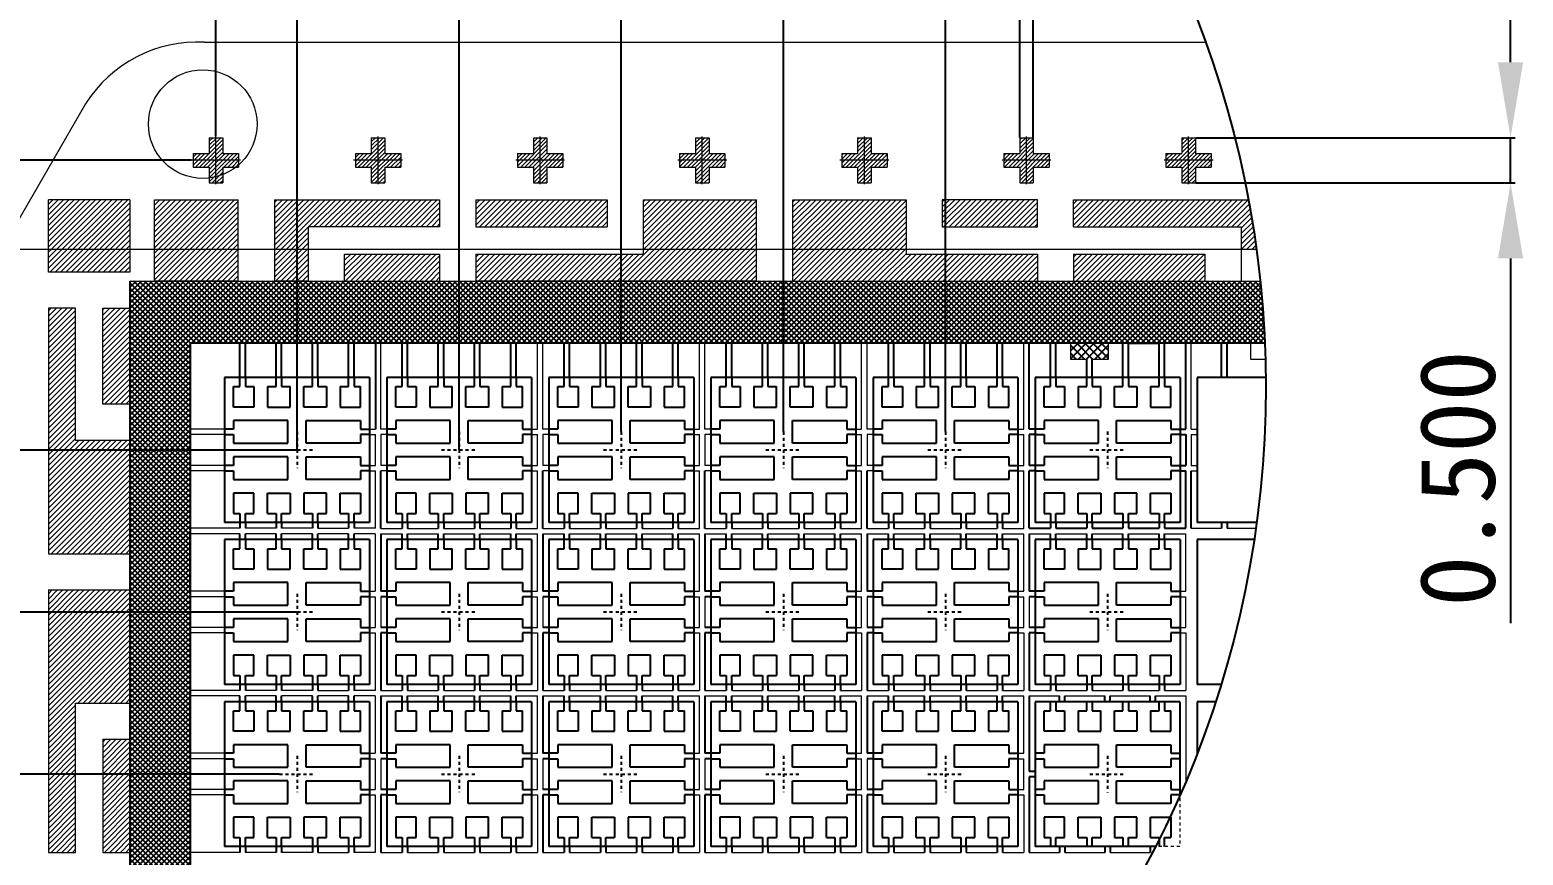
# Model space of a CAD drawing. Extents: x -120 to 253, y -170 to 71.
# Drawn here: x 203.62 to 253.08, y 8.86 to 36.21 of the extents above; entities that cross this region are included whole.
import ezdxf

# ---------------------------------------------------------------- set-up
doc = ezdxf.new("R2010")
doc.units = 0
doc.header["$LTSCALE"] = 0.01
doc.header["$MEASUREMENT"] = 0
doc.linetypes.add('CENTER2', pattern=[1.125, 0.75, -0.125, 0.125, -0.125])
doc.linetypes.add('PHANTOM', pattern=[2.5, 1.25, -0.25, 0.25, -0.25, 0.25, -0.25])
doc.layers.get('0').update_dxf_attribs({"linetype": 'CONTINUOUS', "lineweight": 0})
doc.layers.get('DEFPOINTS').update_dxf_attribs({"linetype": 'CONTINUOUS'})
for name, color, linetype in [('0D', 2, 'CONTINUOUS'), ('DIM', 7, 'CONTINUOUS'), ('PACKAGE', 6, 'CONTINUOUS'), ('PATTERNING', 7, 'CONTINUOUS'), ('plating', 1, 'CONTINUOUS'), ('正面', 30, 'CONTINUOUS')]:
    doc.layers.add(name, color=color, linetype=linetype)
doc.layers.add('AM_4', color=3, linetype='CONTINUOUS', lineweight=25)
doc.layers.add('Pkg', color=6, linetype='PHANTOM', lineweight=9)
doc.styles.get("Standard").update_dxf_attribs({"font": ''})
doc.styles.get('STANDARD').set_extended_font_data('SimSun')
doc.dimstyles.new('LF2_A3_3X', dxfattribs={"dimtxt": 2.5, "dimasz": 2.5, "dimexe": 0.15, "dimexo": 0.01, "dimgap": 0.5, "dimtad": 1, "dimdec": 4, "dimlfac": 0.333333, "dimzin": 1, "dimdsep": 46, "dimlunit": 6, "dimtxsty": 'STANDARD', "dimcen": 2.5, "dimclrd": 1, "dimclre": 1, "dimclrt": 7, "dimadec": 0, "dimazin": 0, "dimtfac": 1, "dimtdec": 4, "dimtmove": 0, "dimatfit": 3, "dimfxl": 1, "dimtfillclr": 256, "dimtolj": 1, "dimtzin": 0, "dimarcsym": 1})

# ---------------------------------------------------------------- blocks, each defined once
blk = doc.blocks.new('SQURE')
h = blk.add_hatch()
h.set_pattern_fill('ANSI31', color=3, scale=0.01, style=0)
h.set_pattern_definition([(45, (-1249.376477, 404.86497), (-0.0224506403, 0.0224506403), [])])
h.paths.add_polyline_path([(0.25, 0.075), (0.075, 0.075), (0.075, 0.25), (0, 0.25), (0, 0), (0.25, 0)])
h.paths.add_polyline_path([(0.25, 0), (0, 0), (0, -0.039, 0.039956), (0.075, -0.098), (0.075, -0.075), (0.25, -0.075)])
h.paths.add_polyline_path([(0, -0.039), (0, -0.25), (0.075, -0.25), (0.075, -0.098, -0.039956)])
h.paths.add_polyline_path([(0, -0.039, -0.02262), (-0.038, 0), (-0.25, 0), (-0.25, -0.075), (-0.075, -0.075), (-0.075, -0.25), (0, -0.25)])
h.paths.add_polyline_path([(-0.095, 0.075), (-0.25, 0.075), (-0.25, 0), (-0.038, 0, -0.039348)])
h.paths.add_polyline_path([(0, 0.25), (-0.075, 0.25), (-0.075, 0.075), (-0.095, 0.075, 0.039348), (-0.038, 0), (0, 0)])
h.paths.add_polyline_path([(0, 0), (-0.038, 0, 0.02262), (0, -0.039)])
at = {"color": 2, "linetype": 'ByBlock', "lineweight": 0}
for p, q in [((-0.075, 0.25), (-0.075, 0.075)), ((-0.075, 0.25), (0.075, 0.25)), ((0.075, 0.25), (0.075, 0.075)), ((-0.25, 0.075), (-0.075, 0.075)), ((-0.25, 0.075), (-0.25, -0.075)), ((0.075, 0.075), (0.25, 0.075)), ((-0.25, -0.075), (-0.075, -0.075)), ((-0.075, -0.075), (-0.075, -0.25)), ((0.075, -0.075), (0.25, -0.075)), ((0.075, -0.075), (0.075, -0.25))]:
    blk.add_line(p, q, dxfattribs=at)
at = {"color": 2}
for p, q in [((0.25, 0.075), (0.25, -0.075)), ((-0.075, -0.25), (0.075, -0.25))]:
    blk.add_line(p, q, dxfattribs=at)
at = {"layer": '0D', "color": 3, "linetype": 'ByBlock', "lineweight": 0}
for p, q in [((0, -0.264), (0, 0.264)), ((0.27, 0), (-0.27, 0))]:
    blk.add_line(p, q, dxfattribs=at)
blk = doc.blocks.new('*D23')
at = {"color": 1, "lineweight": -2, "transparency": 16777216}
for p, q in [((-550.503, -1206.294), (-550.503, -1201.433)), ((-550.053, -1206.294), (-550.053, -1201.433)), ((-553.003, -1201.583), (-555.503, -1201.583)), ((-550.503, -1201.583), (-550.053, -1201.583)), ((-547.553, -1201.583), (-535.464, -1201.583))]:
    blk.add_line(p, q, dxfattribs=at)
at = {"color": 1, "transparency": 16777216}
for points in [[(-553.003, -1201.999), (-553.003, -1201.166), (-550.503, -1201.583)], [(-547.553, -1201.166), (-547.553, -1201.999), (-550.053, -1201.583)]]:
    blk.add_solid(points, dxfattribs=at)
at = {"layer": 'DEFPOINTS', "color": 0, "transparency": 16777216}
for p in [(-550.053, -1201.583), (-550.503, -1206.304), (-550.053, -1206.304)]:
    blk.add_point(p, dxfattribs=at)
at = {"color": 7, "transparency": 16777216, "insert": (-540.258, -1199.833), "char_height": 2.5, "attachment_point": 5}
blk.add_mtext('\\A1;0.150', dxfattribs=at)
blk = doc.blocks.new('*D24')
at = {"color": 1, "lineweight": -2, "transparency": 16777216}
for p, q in [((-534.243, -1203.804), (-534.243, -1201.304)), ((-544.673, -1206.304), (-534.093, -1206.304)), ((-534.243, -1207.804), (-534.243, -1206.304)), ((-544.673, -1207.804), (-534.093, -1207.804)), ((-534.243, -1210.304), (-534.243, -1222.393))]:
    blk.add_line(p, q, dxfattribs=at)
at = {"color": 1, "transparency": 16777216}
for points in [[(-534.659, -1203.804), (-533.826, -1203.804), (-534.243, -1206.304)], [(-533.826, -1210.304), (-534.659, -1210.304), (-534.243, -1207.804)]]:
    blk.add_solid(points, dxfattribs=at)
at = {"layer": 'DEFPOINTS', "color": 0, "transparency": 16777216}
for p in [(-544.683, -1206.304), (-534.243, -1206.304), (-544.683, -1207.804)]:
    blk.add_point(p, dxfattribs=at)
at = {"color": 7, "transparency": 16777216, "insert": (-535.993, -1217.599), "char_height": 2.5, "attachment_point": 5, "rotation": 90}
blk.add_mtext('\\A1;0.500', dxfattribs=at)
blk = doc.blocks.new('*D25')
at = {"color": 1, "lineweight": -2, "transparency": 16777216}
blk.add_line((-574.453, -1216.654), (-626.058, -1216.654), dxfattribs=at)
at = {"layer": 'DEFPOINTS', "color": 0, "transparency": 16777216}
for p in [(-615.181, -1216.654), (-574.443, -1216.654), (-574.443, -1216.654)]:
    blk.add_point(p, dxfattribs=at)
at = {"color": 7, "transparency": 16777216, "insert": (-620.869, -1214.904), "char_height": 2.5, "attachment_point": 5}
blk.add_mtext('\\A1;0.0000', dxfattribs=at)
blk = doc.blocks.new('*D26')
at = {"color": 1, "lineweight": -2, "transparency": 16777216}
blk.add_line((-574.453, -1222.024), (-625.954, -1222.024), dxfattribs=at)
at = {"layer": 'DEFPOINTS', "color": 0, "transparency": 16777216}
for p in [(-574.443, -1216.654), (-615.314, -1222.024), (-574.443, -1222.024)]:
    blk.add_point(p, dxfattribs=at)
at = {"color": 7, "transparency": 16777216, "insert": (-620.884, -1220.274), "char_height": 2.5, "attachment_point": 5}
blk.add_mtext('\\A1;1.7900', dxfattribs=at)
blk = doc.blocks.new('*D27')
at = {"color": 1, "lineweight": -2, "transparency": 16777216}
blk.add_line((-574.443, -1216.644), (-574.443, -1171.445), dxfattribs=at)
at = {"layer": 'DEFPOINTS', "color": 0, "transparency": 16777216}
for p in [(-574.443, -1182.322), (-574.443, -1216.654), (-574.443, -1216.654)]:
    blk.add_point(p, dxfattribs=at)
at = {"color": 7, "transparency": 16777216, "insert": (-576.193, -1176.633), "char_height": 2.5, "attachment_point": 5, "rotation": 90}
blk.add_mtext('\\A1;0.0000', dxfattribs=at)
blk = doc.blocks.new('*D28')
at = {"color": 1, "lineweight": -2, "transparency": 16777216}
blk.add_line((-569.073, -1216.644), (-569.073, -1171.266), dxfattribs=at)
at = {"layer": 'DEFPOINTS', "color": 0, "transparency": 16777216}
for p in [(-569.073, -1181.905), (-574.443, -1216.654), (-569.073, -1216.654)]:
    blk.add_point(p, dxfattribs=at)
at = {"color": 7, "transparency": 16777216, "insert": (-570.823, -1176.336), "char_height": 2.5, "attachment_point": 5, "rotation": 90}
blk.add_mtext('\\A1;1.7900', dxfattribs=at)
blk = doc.blocks.new('*D29')
at = {"layer": 'DEFPOINTS', "color": 0, "transparency": 16777216}
for p in [(-578.536, -1182.528), (-577.128, -1206.262), (-574.443, -1216.654)]:
    blk.add_point(p, dxfattribs=at)
at = {"layer": 'DIM', "color": 1, "lineweight": -2, "transparency": 16777216}
for p, q in [((-578.536, -1187.528), (-578.536, -1171.651)), ((-577.128, -1192.528), (-578.536, -1187.528)), ((-577.128, -1206.252), (-577.128, -1192.528))]:
    blk.add_line(p, q, dxfattribs=at)
at = {"layer": 'DIM', "color": 7, "transparency": 16777216, "insert": (-580.286, -1176.84), "char_height": 2.5, "attachment_point": 5, "rotation": 90}
blk.add_mtext('\\A1;0.8950', dxfattribs=at)
blk = doc.blocks.new('*D30')
at = {"layer": 'DEFPOINTS', "color": 0, "transparency": 16777216}
for p in [(-584.478, -1182.496), (-584.478, -1213.177), (-574.443, -1216.654)]:
    blk.add_point(p, dxfattribs=at)
at = {"layer": 'DIM', "color": 1, "lineweight": -2, "transparency": 16777216}
blk.add_line((-584.478, -1213.167), (-584.478, -1171.661), dxfattribs=at)
at = {"layer": 'DIM', "color": 7, "transparency": 16777216, "insert": (-586.228, -1176.828), "char_height": 2.5, "attachment_point": 5, "rotation": 90}
blk.add_mtext('\\A1;3.3450', dxfattribs=at)
blk = doc.blocks.new('*D31')
at = {"layer": 'DEFPOINTS', "color": 0, "transparency": 16777216}
for p in [(-615.272, -1212.628), (-585.289, -1213.969), (-574.443, -1216.654)]:
    blk.add_point(p, dxfattribs=at)
at = {"layer": 'DIM', "color": 1, "lineweight": -2, "transparency": 16777216}
for p, q in [((-610.272, -1212.628), (-626.149, -1212.628)), ((-605.272, -1213.969), (-610.272, -1212.628)), ((-585.299, -1213.969), (-605.272, -1213.969))]:
    blk.add_line(p, q, dxfattribs=at)
at = {"layer": 'DIM', "color": 7, "transparency": 16777216, "insert": (-620.961, -1210.878), "char_height": 2.5, "attachment_point": 5}
blk.add_mtext('\\A1;0.8950', dxfattribs=at)
blk = doc.blocks.new('*D32')
at = {"layer": 'DEFPOINTS', "color": 0, "transparency": 16777216}
for p in [(-615.259, -1207.054), (-577.939, -1207.054), (-574.443, -1216.654)]:
    blk.add_point(p, dxfattribs=at)
at = {"layer": 'DIM', "color": 1, "lineweight": -2, "transparency": 16777216}
blk.add_line((-577.949, -1207.054), (-626.094, -1207.054), dxfattribs=at)
at = {"layer": 'DIM', "color": 7, "transparency": 16777216, "insert": (-620.927, -1205.304), "char_height": 2.5, "attachment_point": 5}
blk.add_mtext('\\A1;3.2000', dxfattribs=at)
blk = doc.blocks.new('ceter')
at = {"color": 1, "linetype": 'CENTER2', "ltscale": 0.05}
for p, q in [((133.948, 276.199), (133.948, 275.795)), ((133.948, 276.199), (133.948, 275.795)), ((133.948, 276.199), (133.948, 275.795)), ((133.948, 276.199), (133.948, 275.795)), ((133.753, 275.997), (134.143, 275.997)), ((133.753, 275.997), (134.143, 275.997)), ((133.753, 275.997), (134.143, 275.997)), ((133.753, 275.997), (134.143, 275.997))]:
    blk.add_line(p, q, dxfattribs=at)
blk = doc.blocks.new('11')
at = {"layer": 'PACKAGE', "color": 0}
for p, q in [((-549.124, -323.329), (-549.124, -324.929)), ((-547.524, -323.329), (-549.124, -323.329)), ((-547.524, -323.329), (-547.524, -324.929)), ((-547.524, -324.929), (-549.124, -324.929))]:
    blk.add_line(p, q, dxfattribs=at)
at = {"layer": 'plating'}
blk.add_blockref('ceter', (-682.272, -600.125), dxfattribs=at)
blk = doc.blocks.new('UNIT')
at = {"layer": 'Pkg'}
for p, q in [((-0.8, 0.8), (-0.8, -0.8)), ((0.8, 0.8), (-0.8, 0.8)), ((0.8, 0.8), (0.8, -0.8)), ((0.8, -0.8), (-0.8, -0.8))]:
    blk.add_line(p, q, dxfattribs=at)
at = {"layer": '正面', "color": 0}
for p, q in [((-0.7, 0.475), (-0.7, 0.7)), ((-0.63, 0.7), (-0.63, 0.8)), ((-0.57, 0.8), (-0.57, 0.7)), ((-0.475, 0.7), (-0.475, 0.475)), ((-0.325, 0.7), (-0.325, 0.475)), ((-0.23, 0.7), (-0.23, 0.8)), ((-0.17, 0.8), (-0.17, 0.7)), ((-0.075, 0.475), (-0.075, 0.7)), ((0.075, 0.475), (0.075, 0.7)), ((0.17, 0.7), (0.17, 0.8)), ((0.23, 0.8), (0.23, 0.7)), ((0.325, 0.7), (0.325, 0.475)), ((0.475, 0.7), (0.475, 0.475)), ((0.57, 0.7), (0.57, 0.8)), ((0.63, 0.8), (0.63, 0.7)), ((0.7, 0.475), (0.7, 0.7)), ((-0.475, 0.475), (-0.7, 0.475)), ((-0.325, 0.475), (-0.075, 0.475)), ((0.325, 0.475), (0.075, 0.475)), ((0.475, 0.475), (0.7, 0.475)), ((-0.7, 0.23), (-0.8, 0.23)), ((-0.8, 0.17), (-0.7, 0.17)), ((-0.1, 0.325), (-0.7, 0.325)), ((-0.1, 0.075), (-0.1, 0.325)), ((0.1, 0.075), (0.1, 0.325)), ((0.1, 0.325), (0.7, 0.325)), ((0.7, 0.23), (0.8, 0.23)), ((0.8, 0.17), (0.7, 0.17)), ((-0.7, 0.075), (-0.1, 0.075)), ((0.7, 0.075), (0.1, 0.075)), ((-0.1, -0.075), (-0.7, -0.075)), ((-0.1, -0.325), (-0.1, -0.075)), ((0.1, -0.325), (0.1, -0.075)), ((0.1, -0.075), (0.7, -0.075)), ((-0.7, -0.17), (-0.8, -0.17)), ((-0.8, -0.23), (-0.7, -0.23)), ((-0.7, -0.325), (-0.1, -0.325)), ((0.7, -0.325), (0.1, -0.325)), ((0.7, -0.17), (0.8, -0.17)), ((0.8, -0.23), (0.7, -0.23)), ((-0.475, -0.475), (-0.7, -0.475)), ((-0.7, -0.475), (-0.7, -0.7)), ((-0.475, -0.7), (-0.475, -0.475)), ((-0.325, -0.7), (-0.325, -0.475)), ((-0.325, -0.475), (-0.075, -0.475)), ((-0.075, -0.475), (-0.075, -0.7)), ((0.325, -0.475), (0.075, -0.475)), ((0.075, -0.475), (0.075, -0.7)), ((0.325, -0.7), (0.325, -0.475)), ((0.475, -0.7), (0.475, -0.475)), ((0.475, -0.475), (0.7, -0.475)), ((0.7, -0.475), (0.7, -0.7)), ((-0.63, -0.7), (-0.63, -0.8)), ((-0.57, -0.8), (-0.57, -0.7)), ((-0.23, -0.7), (-0.23, -0.8)), ((-0.17, -0.8), (-0.17, -0.7)), ((0.17, -0.7), (0.17, -0.8)), ((0.23, -0.8), (0.23, -0.7)), ((0.57, -0.7), (0.57, -0.8)), ((0.63, -0.8), (0.63, -0.7))]:
    blk.add_line(p, q, dxfattribs=at)
at = {"layer": '正面', "color": 0, "ltscale": 0.02}
for points in [[(-0.7, 0.7), (-0.63, 0.7)], [(-0.57, 0.7), (-0.475, 0.7)], [(-0.325, 0.7), (-0.23, 0.7)], [(-0.17, 0.7), (-0.075, 0.7)], [(0.075, 0.7), (0.17, 0.7)], [(0.23, 0.7), (0.325, 0.7)], [(0.475, 0.7), (0.57, 0.7)], [(0.63, 0.7), (0.7, 0.7)], [(-0.7, 0.325), (-0.7, 0.23)], [(-0.7, 0.17), (-0.7, 0.075)], [(0.7, 0.325), (0.7, 0.23)], [(0.7, 0.17), (0.7, 0.075)], [(-0.7, -0.075), (-0.7, -0.17)], [(0.7, -0.075), (0.7, -0.17)], [(-0.7, -0.23), (-0.7, -0.325)], [(0.7, -0.23), (0.7, -0.325)], [(-0.7, -0.7), (-0.63, -0.7)], [(-0.57, -0.7), (-0.475, -0.7)], [(-0.325, -0.7), (-0.23, -0.7)], [(-0.17, -0.7), (-0.075, -0.7)], [(0.075, -0.7), (0.17, -0.7)], [(0.23, -0.7), (0.325, -0.7)], [(0.475, -0.7), (0.57, -0.7)], [(0.63, -0.7), (0.7, -0.7)]]:
    blk.add_lwpolyline(points, dxfattribs=at)
blk = doc.blocks.new('tie bar-1')
for p, q in [((-1.77, 1.77), (-1.77, 0.345)), ((-0.945, 1.77), (-1.77, 1.77)), ((-0.345, 1.77), (-0.855, 1.77)), ((0.255, 1.77), (-0.255, 1.77)), ((1.2975, 1.77), (0.945, 1.77)), ((-1.2, 0.345), (-1.77, 0.345)), ((-1.2, 0.255), (-1.77, 0.255)), ((-1.2, -0.255), (-1.77, -0.255)), ((-1.77, -0.345), (-1.77, -1.2975)), ((-1.2, -0.345), (-1.77, -0.345)), ((-0.945, -1.2975), (-1.77, -1.2975)), ((-0.345, -1.2975), (-0.855, -1.2975)), ((0.255, -1.2975), (-0.255, -1.2975)), ((1.2975, -1.2975), (0.945, -1.2975))]:
    blk.add_line(p, q)
at = {"color": 0}
for p, q in [((0.345, 1.77), (0.855, 1.77)), ((-1.77, 0.255), (-1.77, -0.255)), ((1.2, 0.345), (1.2975, 0.345)), ((1.2, 0.255), (1.2975, 0.255)), ((1.2975, -0.255), (1.2975, 0.255)), ((1.2, -0.255), (1.2975, -0.255)), ((1.2, -0.345), (1.2975, -0.345)), ((1.2975, -1.2975), (1.2975, -0.345)), ((0.345, -1.2975), (0.855, -1.2975))]:
    blk.add_line(p, q, dxfattribs=at)
at = {"layer": 'PATTERNING'}
for p, q in [((-0.945, 1.2), (-0.945, 1.77)), ((-0.855, 1.2), (-0.855, 1.77)), ((-0.345, 1.2), (-0.345, 1.77)), ((-0.255, 1.2), (-0.255, 1.77)), ((0.255, 1.2), (0.255, 1.77)), ((0.345, 1.2), (0.345, 1.77)), ((0.855, 1.2), (0.855, 1.77)), ((0.945, 1.2), (0.945, 1.77)), ((1.2975, 1.77), (1.2975, 0.345)), ((-0.945, -1.2), (-0.945, -1.2975)), ((-0.855, -1.2), (-0.855, -1.2975)), ((-0.345, -1.2), (-0.345, -1.2975)), ((-0.255, -1.2), (-0.255, -1.2975)), ((0.255, -1.2), (0.255, -1.2975)), ((0.345, -1.2), (0.345, -1.2975)), ((0.855, -1.2), (0.855, -1.2975)), ((0.945, -1.2), (0.945, -1.2975))]:
    blk.add_line(p, q, dxfattribs=at)
blk = doc.blocks.new('tie bar-3')
for p, q in [((-0.945, 1.297), (-1.77, 1.297)), ((-0.345, 1.297), (-0.855, 1.297)), ((0.255, 1.297), (-0.255, 1.297)), ((1.297, 1.297), (0.945, 1.297)), ((-1.2, 0.345), (-1.77, 0.345)), ((-1.2, 0.255), (-1.77, 0.255)), ((-1.2, -0.255), (-1.77, -0.255)), ((-1.2, -0.345), (-1.77, -0.345)), ((1.297, -0.345), (1.297, -1.298)), ((-0.945, -1.298), (-1.77, -1.298)), ((-0.345, -1.298), (-0.855, -1.298)), ((0.255, -1.298), (-0.255, -1.298)), ((1.297, -1.298), (0.945, -1.298))]:
    blk.add_line(p, q)
at = {"color": 0}
for p, q in [((0.855, 1.297), (0.345, 1.297)), ((1.297, 1.297), (1.297, 0.345)), ((-1.77, 0.255), (-1.77, -0.255)), ((1.2, 0.345), (1.297, 0.345)), ((1.2, 0.255), (1.297, 0.255)), ((1.297, 0.255), (1.297, -0.255)), ((1.2, -0.255), (1.297, -0.255)), ((1.2, -0.345), (1.297, -0.345)), ((0.345, -1.298), (0.855, -1.298))]:
    blk.add_line(p, q, dxfattribs=at)
at = {"layer": 'PATTERNING'}
for p, q in [((-1.77, 0.345), (-1.77, 1.297)), ((-0.945, 1.2), (-0.945, 1.297)), ((-0.855, 1.2), (-0.855, 1.297)), ((-0.345, 1.2), (-0.345, 1.297)), ((-0.255, 1.2), (-0.255, 1.297)), ((0.255, 1.2), (0.255, 1.297)), ((0.345, 1.2), (0.345, 1.297)), ((0.855, 1.2), (0.855, 1.297)), ((0.945, 1.2), (0.945, 1.297)), ((-1.77, -0.345), (-1.77, -1.298)), ((-0.945, -1.2), (-0.945, -1.298)), ((-0.855, -1.2), (-0.855, -1.298)), ((-0.345, -1.2), (-0.345, -1.298)), ((-0.255, -1.2), (-0.255, -1.298)), ((0.255, -1.2), (0.255, -1.298)), ((0.345, -1.2), (0.345, -1.298)), ((0.855, -1.2), (0.855, -1.298)), ((0.945, -1.2), (0.945, -1.298))]:
    blk.add_line(p, q, dxfattribs=at)
blk = doc.blocks.new('tie bar-2')
for p, q in [((-0.945, 1.77), (-1.298, 1.77)), ((-1.298, 0.345), (-1.298, 1.77)), ((-0.345, 1.77), (-0.855, 1.77)), ((0.255, 1.77), (-0.255, 1.77)), ((1.297, 1.77), (0.945, 1.77)), ((-1.2, 0.345), (-1.298, 0.345)), ((-1.2, 0.255), (-1.298, 0.255)), ((-1.2, -0.255), (-1.298, -0.255)), ((-1.2, -0.345), (-1.298, -0.345)), ((1.297, -1.298), (1.297, -0.345)), ((-1.298, -1.298), (-0.945, -1.298)), ((-0.855, -1.298), (-0.345, -1.298)), ((-0.255, -1.298), (0.255, -1.298)), ((0.945, -1.298), (1.297, -1.298))]:
    blk.add_line(p, q)
at = {"color": 0}
for p, q in [((0.345, 1.77), (0.855, 1.77)), ((1.297, 0.345), (1.297, 1.77)), ((-1.298, 0.255), (-1.298, -0.255)), ((1.2, 0.345), (1.297, 0.345)), ((1.2, 0.255), (1.297, 0.255)), ((1.297, -0.255), (1.297, 0.255)), ((1.2, -0.255), (1.297, -0.255)), ((1.2, -0.345), (1.297, -0.345)), ((0.345, -1.298), (0.855, -1.298))]:
    blk.add_line(p, q, dxfattribs=at)
at = {"layer": 'PATTERNING'}
for p, q in [((-0.945, 1.2), (-0.945, 1.77)), ((-0.855, 1.2), (-0.855, 1.77)), ((-0.345, 1.2), (-0.345, 1.77)), ((-0.255, 1.2), (-0.255, 1.77)), ((0.255, 1.2), (0.255, 1.77)), ((0.345, 1.2), (0.345, 1.77)), ((0.855, 1.2), (0.855, 1.77)), ((0.945, 1.2), (0.945, 1.77)), ((-1.298, -1.298), (-1.298, -0.345)), ((-0.945, -1.2), (-0.945, -1.298)), ((-0.855, -1.2), (-0.855, -1.298)), ((-0.345, -1.2), (-0.345, -1.298)), ((-0.255, -1.2), (-0.255, -1.298)), ((0.255, -1.2), (0.255, -1.298)), ((0.345, -1.2), (0.345, -1.298)), ((0.855, -1.2), (0.855, -1.298)), ((0.945, -1.2), (0.945, -1.298))]:
    blk.add_line(p, q, dxfattribs=at)
blk = doc.blocks.new('tie bar-4')
for p, q in [((-1.298, 1.297), (-0.945, 1.297)), ((-0.855, 1.297), (-0.345, 1.297)), ((0.345, 1.297), (0.855, 1.297)), ((0.945, 1.297), (1.297, 1.297)), ((1.297, -0.345), (1.297, -1.298)), ((-1.298, -1.298), (-0.945, -1.298)), ((-0.855, -1.298), (-0.345, -1.298)), ((-0.255, -1.298), (0.255, -1.298)), ((0.945, -1.298), (1.297, -1.298))]:
    blk.add_line(p, q)
at = {"color": 0}
for p, q in [((-0.255, 1.297), (0.255, 1.297)), ((1.297, 0.345), (1.297, 1.297)), ((-1.298, 0.255), (-1.298, -0.255)), ((1.2, 0.345), (1.297, 0.345)), ((1.2, 0.255), (1.297, 0.255)), ((1.297, -0.255), (1.297, 0.255)), ((1.2, -0.255), (1.297, -0.255)), ((1.2, -0.345), (1.297, -0.345)), ((0.345, -1.298), (0.855, -1.298))]:
    blk.add_line(p, q, dxfattribs=at)
at = {"layer": 'PATTERNING'}
for p, q in [((-1.298, 1.297), (-1.298, 0.345)), ((-0.945, 1.2), (-0.945, 1.297)), ((-0.855, 1.2), (-0.855, 1.297)), ((-0.345, 1.2), (-0.345, 1.297)), ((-0.255, 1.2), (-0.255, 1.297)), ((0.255, 1.2), (0.255, 1.297)), ((0.345, 1.2), (0.345, 1.297)), ((0.855, 1.2), (0.855, 1.297)), ((0.945, 1.2), (0.945, 1.297)), ((-1.2, 0.345), (-1.298, 0.345)), ((-1.2, 0.255), (-1.298, 0.255)), ((-1.2, -0.255), (-1.298, -0.255)), ((-1.2, -0.345), (-1.298, -0.345)), ((-1.298, -0.345), (-1.298, -1.298)), ((-0.945, -1.2), (-0.945, -1.298)), ((-0.855, -1.2), (-0.855, -1.298)), ((-0.345, -1.2), (-0.345, -1.298)), ((-0.255, -1.2), (-0.255, -1.298)), ((0.255, -1.2), (0.255, -1.298)), ((0.345, -1.2), (0.345, -1.298)), ((0.855, -1.2), (0.855, -1.298)), ((0.945, -1.2), (0.945, -1.298))]:
    blk.add_line(p, q, dxfattribs=at)
blk = doc.blocks.new('tie bar-9')
for p, q in [((-2.145, 0.57), (-2.4975, 0.57)), ((-2.4975, -0.855), (-2.4975, 0.57)), ((-0.945, 0.57), (-2.055, 0.57)), ((0.0975, 0.57), (-0.255, 0.57)), ((-2.4, -0.855), (-2.4975, -0.855)), ((-2.4, -0.945), (-2.4975, -0.945)), ((-2.4, -1.455), (-2.4975, -1.455)), ((-2.4, -1.545), (-2.4975, -1.545)), ((0.0975, -2.4975), (0.0975, -1.545)), ((-2.4975, -2.4975), (-2.145, -2.4975)), ((-2.055, -2.4975), (-1.545, -2.4975)), ((-1.455, -2.4975), (-0.945, -2.4975)), ((-0.255, -2.4975), (0.0975, -2.4975))]:
    blk.add_line(p, q)
at = {"color": 0}
for p, q in [((-0.855, 0.57), (-0.345, 0.57)), ((0.0975, -0.855), (0.0975, 0.57)), ((-2.4975, -0.945), (-2.4975, -1.455)), ((0, -0.855), (0.0975, -0.855)), ((0, -0.945), (0.0975, -0.945)), ((0.0975, -0.945), (0.0975, -1.455)), ((0, -1.455), (0.0975, -1.455)), ((0, -1.545), (0.0975, -1.545)), ((-0.855, -2.4975), (-0.345, -2.4975))]:
    blk.add_line(p, q, dxfattribs=at)
at = {"layer": 'PATTERNING'}
for p, q in [((-2.145, 0), (-2.145, 0.57)), ((-2.055, 0), (-2.055, 0.57)), ((-0.945, 0), (-0.945, 0.57)), ((-0.855, 0), (-0.855, 0.57)), ((-0.345, 0), (-0.345, 0.57)), ((-0.255, 0), (-0.255, 0.57)), ((-1.545, 0), (-1.545, 0.3075)), ((-1.455, 0), (-1.455, 0.3075)), ((-2.4975, -2.4975), (-2.4975, -1.545)), ((-2.145, -2.4), (-2.145, -2.4975)), ((-2.055, -2.4), (-2.055, -2.4975)), ((-1.545, -2.4), (-1.545, -2.4975)), ((-1.455, -2.4), (-1.455, -2.4975)), ((-0.945, -2.4), (-0.945, -2.4975)), ((-0.855, -2.4), (-0.855, -2.4975)), ((-0.345, -2.4), (-0.345, -2.4975)), ((-0.255, -2.4), (-0.255, -2.4975))]:
    blk.add_line(p, q, dxfattribs=at)
blk = doc.blocks.new('*D36')
at = {"color": 1, "lineweight": -2, "transparency": 16777216}
blk.add_line((-575.038, -1227.394), (-626.198, -1227.394), dxfattribs=at)
at = {"layer": 'DEFPOINTS', "color": 0, "transparency": 16777216}
for p in [(-574.443, -1216.654), (-615.363, -1227.394), (-575.028, -1227.394)]:
    blk.add_point(p, dxfattribs=at)
at = {"color": 7, "transparency": 16777216, "insert": (-621.03, -1225.644), "char_height": 2.5, "attachment_point": 5}
blk.add_mtext('\\A1;3.5800', dxfattribs=at)
blk = doc.blocks.new('*D37')
at = {"color": 1, "lineweight": -2, "transparency": 16777216}
blk.add_line((-575.038, -1232.764), (-626.138, -1232.764), dxfattribs=at)
at = {"layer": 'DEFPOINTS', "color": 0, "transparency": 16777216}
for p in [(-574.443, -1216.654), (-615.303, -1232.764), (-575.028, -1232.764)]:
    blk.add_point(p, dxfattribs=at)
at = {"color": 7, "transparency": 16777216, "insert": (-620.971, -1231.014), "char_height": 2.5, "attachment_point": 5}
blk.add_mtext('\\A1;5.3700', dxfattribs=at)
blk = doc.blocks.new('*D38')
at = {"color": 1, "lineweight": -2, "transparency": 16777216}
blk.add_line((-575.038, -1238.134), (-626.303, -1238.134), dxfattribs=at)
at = {"layer": 'DEFPOINTS', "color": 0, "transparency": 16777216}
for p in [(-574.443, -1216.654), (-615.482, -1238.134), (-575.028, -1238.134)]:
    blk.add_point(p, dxfattribs=at)
at = {"color": 7, "transparency": 16777216, "insert": (-621.142, -1236.384), "char_height": 2.5, "attachment_point": 5}
blk.add_mtext('\\A1;7.1600', dxfattribs=at)
blk = doc.blocks.new('*D39')
at = {"color": 1, "lineweight": -2, "transparency": 16777216}
blk.add_line((-563.703, -1216.038), (-563.703, -1171.542), dxfattribs=at)
at = {"layer": 'DEFPOINTS', "color": 0, "transparency": 16777216}
for p in [(-563.703, -1182.377), (-563.703, -1216.048), (-574.443, -1216.654)]:
    blk.add_point(p, dxfattribs=at)
at = {"color": 7, "transparency": 16777216, "insert": (-565.453, -1176.709), "char_height": 2.5, "attachment_point": 5, "rotation": 90}
blk.add_mtext('\\A1;3.5800', dxfattribs=at)
blk = doc.blocks.new('*D40')
at = {"color": 1, "lineweight": -2, "transparency": 16777216}
blk.add_line((-558.333, -1216.038), (-558.333, -1171.631), dxfattribs=at)
at = {"layer": 'DEFPOINTS', "color": 0, "transparency": 16777216}
for p in [(-558.333, -1182.466), (-558.333, -1216.048), (-574.443, -1216.654)]:
    blk.add_point(p, dxfattribs=at)
at = {"color": 7, "transparency": 16777216, "insert": (-560.083, -1176.798), "char_height": 2.5, "attachment_point": 5, "rotation": 90}
blk.add_mtext('\\A1;5.3700', dxfattribs=at)
blk = doc.blocks.new('*D41')
at = {"color": 1, "lineweight": -2, "transparency": 16777216}
blk.add_line((-552.963, -1216.038), (-552.963, -1171.645), dxfattribs=at)
at = {"layer": 'DEFPOINTS', "color": 0, "transparency": 16777216}
for p in [(-552.963, -1182.466), (-552.963, -1216.048), (-574.443, -1216.654)]:
    blk.add_point(p, dxfattribs=at)
at = {"color": 7, "transparency": 16777216, "insert": (-554.713, -1176.805), "char_height": 2.5, "attachment_point": 5, "rotation": 90}
blk.add_mtext('\\A1;7.1600', dxfattribs=at)

msp = doc.modelspace()

# ---------------------------------------------------------------- hatches: boundary and pattern name
h = msp.add_hatch()
h.set_pattern_fill('ANSI31', color=3)
h.set_pattern_definition([(45, (-582.67815, -1247.91684), (-0.088388348, 0.088388348), [])])
h.paths.add_polyline_path([(204.23006, 2.80128), (206.03006, 2.80128), (206.03006, 7.75128), (206.93006, 7.75128), (206.93006, -0.94872), (204.23006, -0.94872)])
h.paths.add_polyline_path([(204.23006, 17.65128), (206.93006, 17.65128), (206.93006, 13.90128), (205.13006, 13.90128), (205.13006, 8.95128), (204.23006, 8.95128)])
h.paths.add_polyline_path([(204.23006, 26.98128), (205.13006, 26.98128), (205.13006, 22.60128), (206.93006, 22.60128), (206.93006, 18.85128), (204.23006, 18.85128)])
h.paths.add_polyline_path([(204.23006, -2.14872), (206.93006, -2.14872), (206.93006, -8.97669, -0.00675569), (206.03006, -8.8559), (206.03006, -5.89872), (204.23006, -5.89872)])
h.paths.add_polyline_path([(243.74006, 28.93128), (243.74006, 29.68128), (238.19006, 29.68128), (238.19006, 30.58128), (243.97975, 30.58128, -0.01243655), (244.24687, 28.93128)])
h.paths.add_polyline_path([(223.94006, 28.93128), (223.94006, 28.78128), (218.39006, 28.78128), (218.39006, 27.88128), (227.69006, 27.88128), (227.69006, 28.93128)])
h.paths.add_polyline_path([(211.71506, 28.93128), (212.84006, 28.93128), (212.84006, 29.68128), (217.19006, 29.68128), (217.19006, 30.58128), (211.71506, 30.58128)])
h.paths.add_polyline_path([(228.89006, 28.93128), (228.89006, 27.88128), (236.99006, 27.88128), (236.99006, 28.78128), (232.64006, 28.78128), (232.64006, 28.93128)])
h.paths.add_polyline_path([(228.89006, 28.93128), (232.64006, 28.93128), (232.64006, 30.58128), (228.89006, 30.58128)])
h.paths.add_polyline_path([(223.94006, 28.93128), (227.69006, 28.93128), (227.69006, 30.58128), (223.94006, 30.58128)])
h.paths.add_polyline_path([(207.74006, 28.93128), (210.51506, 28.93128), (210.51506, 30.58128), (207.74006, 30.58128)])
h.paths.add_polyline_path([(204.23006, 28.93128), (206.93006, 28.93128), (206.93006, 30.58128), (204.23006, 30.58128)])
h.paths.add_polyline_path([(218.39006, 30.58128), (222.74006, 30.58128), (222.74006, 29.68128), (218.39006, 29.68128)])
h.paths.add_polyline_path([(238.19006, 27.88128), (242.54006, 27.88128), (242.54006, 28.78128), (238.19006, 28.78128)])
h.paths.add_polyline_path([(204.23006, 7.75128), (205.13006, 7.75128), (205.13006, 4.00128), (204.23006, 4.00128)])
h.paths.add_polyline_path([(206.03006, 12.70128), (206.93006, 12.70128), (206.93006, 8.95128), (206.03006, 8.95128)])
h.paths.add_polyline_path([(207.74006, 28.93128), (207.74006, 27.88128), (210.51506, 27.88128), (210.51506, 28.93128)])
h.paths.add_polyline_path([(206.03006, 26.98128), (206.93006, 26.98128), (206.93006, 23.80128), (206.03006, 23.80128)])
h.paths.add_polyline_path([(233.84006, 30.58128), (236.99006, 30.58128), (236.99006, 29.68128), (233.84006, 29.68128)])
h.paths.add_polyline_path([(214.04006, 27.88128), (217.19006, 27.88128), (217.19006, 28.78128), (214.04006, 28.78128)])
h.paths.add_polyline_path([(204.23006, 28.93128), (204.23006, 28.18128), (206.93006, 28.18128), (206.93006, 28.93128)])
h.paths.add_polyline_path([(204.23006, -7.09872), (205.13006, -7.09872), (205.13006, -8.71019, -0.00681536), (204.23006, -8.53926)])
h.paths.add_polyline_path([(211.71506, 28.93128), (211.71506, 27.88128), (212.84006, 27.88128), (212.84006, 28.93128)])
at = {"layer": 'plating'}
h = msp.add_hatch(dxfattribs=at)
h.set_pattern_fill('ANSI37', color=256, style=0)
h.paths.add_polyline_path([(244.37336, 27.88128), (206.93006, 27.88128), (206.93006, 25.82628), (244.52466, 25.82628, 0.0153327)])
h = msp.add_hatch(dxfattribs=at)
h.set_pattern_fill('ANSI37', color=256, style=0)
h.paths.add_polyline_path([(208.92506, 25.82628), (206.93006, 25.82628), (206.93006, 22.60128), (206.93006, 13.90128), (208.92506, 13.90128)])
h = msp.add_hatch(dxfattribs=at)
h.set_pattern_fill('ANSI37', color=256, scale=0.06, style=0)
h.set_pattern_definition([(45, (207.73723, -866.6086), (-0.13470384, 0.13470384), []), (135, (207.73723, -866.6086), (-0.13470384, -0.13470384), [])])
h.paths.add_polyline_path([(239.34506, 25.82628), (238.08506, 25.82628), (238.08506, 25.30128), (239.34506, 25.30128)])
h = msp.add_hatch(dxfattribs=at)
h.set_pattern_fill('ANSI37', color=256, style=0)
edge = h.paths.add_edge_path()
edge.add_arc((210.95006, 24.38742), 33.60542, 263.051179, 266.54537)
edge.add_line((206.93006, 13.90128), (208.92506, 13.90128))
edge.add_line((208.92506, 13.90128), (208.92506, -9.15694))
edge.add_line((206.93006, 13.90128), (206.93006, -8.97669))

# ---------------------------------------------------------------- linework, layer by layer
at = {"color": 5}
for p, q in [((209.4043, 35.80128), (242.55778, 35.80128)), ((205.46023, 33.75291), (202.67646, 28.93128)), ((244.24687, 28.93128), (200.32833, 28.93128))]:
    msp.add_line(p, q, dxfattribs=at)
for p, q in [((206.93006, 30.58128), (204.23006, 30.58128)), ((204.23006, 28.18128), (204.23006, 30.58128)), ((207.74006, 27.88128), (207.74006, 30.58128)), ((207.74006, 30.58128), (210.51506, 30.58128)), ((210.51506, 27.88128), (210.51506, 30.58128)), ((211.71506, 30.58128), (211.71506, 27.88128)), ((211.71506, 30.58128), (217.19006, 30.58128)), ((222.74006, 30.58128), (222.74006, 29.68128)), ((223.94006, 28.78128), (223.94006, 30.58128)), ((223.94006, 30.58128), (227.69006, 30.58128)), ((232.64006, 30.58128), (232.64006, 28.78128)), ((233.84006, 30.58128), (233.84006, 29.68128)), ((217.19006, 29.68128), (212.84006, 29.68128)), ((212.84006, 29.68128), (212.84006, 27.88128)), ((238.19006, 29.68128), (243.74006, 29.68128)), ((243.74006, 29.68128), (243.74006, 27.88128)), ((214.04006, 27.88128), (214.04006, 28.78128)), ((218.39006, 28.78128), (223.94006, 28.78128)), ((232.64006, 28.78128), (236.99006, 28.78128)), ((242.54006, 28.78128), (242.54006, 27.88128)), ((206.93006, 28.18128), (204.23006, 28.18128)), ((205.13006, 28.18128), (204.23006, 28.18128)), ((210.51506, 27.88128), (207.74006, 27.88128)), ((212.84006, 27.88128), (211.71506, 27.88128)), ((227.69006, 27.88128), (218.39006, 27.88128)), ((205.13006, 26.98128), (204.23006, 26.98128)), ((205.13006, 22.60128), (205.13006, 26.98128)), ((206.03006, 23.80128), (206.03006, 26.98128)), ((206.93006, 23.80128), (206.93006, 26.98128)), ((238.08506, 25.82628), (238.08506, 25.30128)), ((239.34506, 25.30128), (239.34506, 25.82628)), ((243.09506, 25.82628), (242.09006, 25.82628)), ((242.09006, 22.97628), (242.09006, 25.82628)), ((244.52466, 25.82628), (243.27506, 25.82628)), ((244.05506, 25.82628), (244.05506, 25.30128)), ((238.08506, 25.30128), (238.62506, 25.30128)), ((238.80506, 25.30128), (239.34506, 25.30128)), ((244.05506, 25.30128), (244.54305, 25.30128)), ((206.93006, 23.80128), (206.03006, 23.80128)), ((206.93006, 22.60128), (205.13006, 22.60128)), ((206.93006, 13.90128), (206.93006, 22.60128)), ((242.09006, 19.69128), (243.09506, 19.69128)), ((243.27506, 19.69128), (244.22573, 19.69128)), ((204.23006, 17.65128), (204.23006, 8.95128)), ((206.93006, 13.90128), (206.93006, 17.65128)), ((205.13006, 13.90128), (206.93006, 13.90128)), ((205.13006, 8.95128), (205.13006, 13.90128)), ((236.72006, 14.14128), (237.72506, 14.14128)), ((237.90506, 14.14128), (239.22506, 14.14128)), ((239.40506, 14.14128), (240.72506, 14.14128)), ((240.90506, 14.14128), (241.91006, 14.14128)), ((241.91006, 14.14128), (241.91006, 11.31826)), ((206.03006, 12.70128), (206.93006, 12.70128)), ((236.72006, 8.95128), (237.72506, 8.95128)), ((237.90506, 8.95128), (239.22506, 8.95128)), ((239.40506, 8.95128), (240.72506, 8.95128))]:
    msp.add_line(p, q)
at = {"color": 0}
for p, q in [((206.93006, 30.58128), (206.93006, 28.18128)), ((217.19006, 30.58128), (217.19006, 29.68128)), ((218.39006, 30.58128), (218.39006, 29.68128)), ((218.39006, 30.58128), (222.74006, 30.58128)), ((227.69006, 27.88128), (227.69006, 30.58128)), ((228.89006, 27.88128), (228.89006, 30.58128)), ((228.89006, 30.58128), (232.64006, 30.58128)), ((236.99006, 30.58128), (233.84006, 30.58128)), ((236.99006, 29.68128), (236.99006, 30.58128)), ((238.19006, 29.68128), (238.19006, 30.58128)), ((238.19006, 30.58128), (243.97975, 30.58128)), ((218.39006, 29.68128), (222.74006, 29.68128)), ((233.84006, 29.68128), (236.99006, 29.68128)), ((214.04006, 28.78128), (217.19006, 28.78128)), ((217.19006, 28.78128), (217.19006, 27.88128)), ((218.39006, 28.78128), (218.39006, 27.88128)), ((236.99006, 28.78128), (236.99006, 27.88128)), ((238.19006, 28.78128), (238.19006, 27.88128)), ((238.19006, 28.78128), (242.54006, 28.78128)), ((214.04006, 27.88128), (217.19006, 27.88128)), ((228.89006, 27.88128), (236.99006, 27.88128)), ((238.19006, 27.88128), (242.54006, 27.88128)), ((204.23006, 26.98128), (204.23006, 18.85128)), ((206.03006, 26.98128), (206.93006, 26.98128)), ((242.09006, 22.97628), (242.28506, 22.97628)), ((242.09006, 22.79628), (242.28506, 22.79628)), ((242.09006, 22.79628), (242.09006, 21.77628)), ((206.93006, 22.60128), (206.93006, 18.85128)), ((242.09006, 21.77628), (242.28506, 21.77628)), ((242.09006, 21.59628), (242.28506, 21.59628)), ((204.23006, 18.85128), (206.93006, 18.85128)), ((204.23006, 17.65128), (206.93006, 17.65128)), ((206.03006, 12.70128), (206.03006, 8.95128)), ((206.93006, 12.70128), (206.93006, 8.95128)), ((204.23006, 8.95128), (205.13006, 8.95128)), ((206.03006, 8.95128), (206.93006, 8.95128))]:
    msp.add_line(p, q, dxfattribs=at)
at = {"color": 1}
msp.add_line((206.93006, 27.88128), (244.34893, 27.88128), dxfattribs=at)
at = {"color": 5}
msp.add_circle((209.3428, 33.08628), 1.8, dxfattribs=at)
msp.add_arc((209.17943, 31.41299), 4.39405, 87.066499, 147.824157, dxfattribs=at)
at = {"layer": 'AM_4'}
msp.add_circle((210.95006, 24.38742), 33.60542, dxfattribs=at)
at = {"layer": 'PACKAGE', "color": 0}
for p, q in [((242.28506, 24.68628), (242.28506, 19.88628)), ((244.55415, 24.68628), (242.28506, 24.68628)), ((244.25267, 19.88628), (242.28506, 19.88628)), ((242.28506, 19.31628), (242.28506, 14.51628)), ((244.17065, 19.31628), (242.28506, 19.31628)), ((243.07303, 14.51628), (242.28506, 14.51628)), ((236.91506, 13.94628), (236.91506, 9.14628)), ((241.71506, 13.94628), (236.91506, 13.94628)), ((241.71506, 13.94628), (241.71506, 10.86562)), ((242.28506, 13.94628), (242.28506, 12.24484)), ((242.8923, 13.94628), (242.28506, 13.94628)), ((240.90055, 9.14628), (236.91506, 9.14628))]:
    msp.add_line(p, q, dxfattribs=at)
at = {"layer": 'PATTERNING'}
for p, q in [((243.09506, 24.68628), (243.09506, 25.82628)), ((243.27506, 24.68628), (243.27506, 25.82628)), ((242.09006, 19.69128), (242.09006, 21.59628)), ((243.09506, 19.88628), (243.09506, 19.69128)), ((243.27506, 19.88628), (243.27506, 19.69128)), ((236.72006, 14.14128), (236.72006, 11.63628)), ((237.72506, 13.94628), (237.72506, 14.14128)), ((237.90506, 13.94628), (237.90506, 14.14128)), ((239.22506, 13.94628), (239.22506, 14.14128)), ((239.40506, 13.94628), (239.40506, 14.14128)), ((240.72506, 13.94628), (240.72506, 14.14128)), ((240.90506, 13.94628), (240.90506, 14.14128)), ((236.91506, 11.63628), (236.72006, 11.63628)), ((236.72006, 11.45628), (236.72006, 8.95128)), ((236.91506, 11.45628), (236.72006, 11.45628)), ((237.72506, 9.14628), (237.72506, 8.95128)), ((237.90506, 9.14628), (237.90506, 8.95128)), ((239.22506, 9.14628), (239.22506, 8.95128)), ((239.40506, 9.14628), (239.40506, 8.95128)), ((240.72506, 9.14628), (240.72506, 8.95128))]:
    msp.add_line(p, q, dxfattribs=at)
at = {"layer": 'plating'}
for p, q in [((206.93006, 27.88128), (206.93006, -8.97669)), ((244.52466, 25.82628), (208.92506, 25.82628)), ((208.92506, 25.82628), (208.92506, -9.15694)), ((244.52466, 25.82628), (208.92506, 25.82628)), ((208.92506, 25.82628), (208.92506, -9.15694))]:
    msp.add_line(p, q, dxfattribs=at)

# ---------------------------------------------------------------- block references
for name, p, xscale, yscale, zscale in [('SQURE', (209.78006, 31.88628), 3, 3, 3), ('SQURE', (215.15006, 31.88628), 3, 3, 3), ('SQURE', (220.52006, 31.88628), 3, 3, 3), ('SQURE', (225.89006, 31.88628), 3, 3, 3), ('SQURE', (231.26006, 31.88628), 3, 3, 3), ('SQURE', (236.63006, 31.88628), 3, 3, 3), ('SQURE', (242.00006, 31.88628), 3, 3, 3), ('tie bar-1', (212.46506, 22.28628), 2, 2, 2), ('tie bar-2', (217.83506, 22.28628), 2, 2, 2), ('tie bar-2', (223.20506, 22.28628), 2, 2, 2), ('tie bar-2', (228.57506, 22.28628), 2, 2, 2), ('tie bar-2', (233.94506, 22.28628), 2, 2, 2), ('11', (1857.43804, 994.67276), 3, 3, 3), ('UNIT', (212.46506, 22.28628), 3, 3, 3), ('11', (1862.80804, 994.67276), 3, 3, 3), ('UNIT', (217.83506, 22.28628), 3, 3, 3), ('11', (1868.17804, 994.67276), 3, 3, 3), ('UNIT', (223.20506, 22.28628), 3, 3, 3), ('11', (1873.54804, 994.67276), 3, 3, 3), ('UNIT', (228.57506, 22.28628), 3, 3, 3), ('11', (1878.91804, 994.67276), 3, 3, 3), ('UNIT', (233.94506, 22.28628), 3, 3, 3), ('11', (1884.28804, 994.67276), 3, 3, 3), ('UNIT', (239.31506, 22.28628), 3, 3, 3), ('tie bar-3', (212.46506, 16.91628), 2, 2, 2), ('11', (1857.43804, 989.30276), 3, 3, 3), ('UNIT', (212.46506, 16.91628), 3, 3, 3), ('tie bar-4', (217.83506, 16.91628), 2, 2, 2), ('11', (1862.80804, 989.30276), 3, 3, 3), ('UNIT', (217.83506, 16.91628), 3, 3, 3), ('tie bar-4', (223.20506, 16.91628), 2, 2, 2), ('11', (1868.17804, 989.30276), 3, 3, 3), ('UNIT', (223.20506, 16.91628), 3, 3, 3), ('tie bar-4', (228.57506, 16.91628), 2, 2, 2), ('11', (1873.54804, 989.30276), 3, 3, 3), ('UNIT', (228.57506, 16.91628), 3, 3, 3), ('tie bar-4', (233.94506, 16.91628), 2, 2, 2), ('11', (1878.91804, 989.30276), 3, 3, 3), ('UNIT', (233.94506, 16.91628), 3, 3, 3), ('tie bar-4', (239.31506, 16.91628), 2, 2, 2), ('11', (1884.28804, 989.30276), 3, 3, 3), ('UNIT', (239.31506, 16.91628), 3, 3, 3), ('tie bar-3', (212.46506, 11.54628), 2, 2, 2), ('11', (1857.43804, 983.93276), 3, 3, 3), ('UNIT', (212.46506, 11.54628), 3, 3, 3), ('tie bar-4', (217.83506, 11.54628), 2, 2, 2), ('11', (1862.80804, 983.93276), 3, 3, 3), ('UNIT', (217.83506, 11.54628), 3, 3, 3), ('tie bar-4', (223.20506, 11.54628), 2, 2, 2), ('11', (1868.17804, 983.93276), 3, 3, 3), ('UNIT', (223.20506, 11.54628), 3, 3, 3), ('tie bar-4', (228.57506, 11.54628), 2, 2, 2), ('11', (1873.54804, 983.93276), 3, 3, 3), ('UNIT', (228.57506, 11.54628), 3, 3, 3), ('tie bar-4', (233.94506, 11.54628), 2, 2, 2), ('11', (1878.91804, 983.93276), 3, 3, 3), ('UNIT', (233.94506, 11.54628), 3, 3, 3), ('UNIT', (239.31506, 11.54628), 3, 3, 3)]:
    msp.add_blockref(name, p, dxfattribs=dict(xscale=xscale, yscale=yscale, zscale=zscale))
at = {"layer": 'PATTERNING', "xscale": 2, "yscale": 2, "zscale": 2}
msp.add_blockref('tie bar-9', (241.71506, 24.68628), dxfattribs=at)
at = {"layer": 'plating', "xscale": 3, "yscale": 3, "zscale": 3}
msp.add_blockref('ceter', (-162.52932, -816.44353), dxfattribs=at)

# ---------------------------------------------------------------- dimensions: what is measured, and where the dimension line sits
for feature_location, offset, dtype, origin, picture, middle, set_off in [((217.83506, 22.28628), (0, 34.74838), 1, (212.46506, 22.28628), '*D28', (216.08506, 62.60449), (786.90821, 1238.94015)), ((212.4650578138, 22.2862813493), (0, 34.3319381174), 1, (212.4650578138, 22.2862813493), '*D27', (210.7150578138, 62.3067669528), (786.9082091725, 1238.9401481609)), ((212.4650578138, 22.2862813493), (-40.7376627405, 0), 0, (212.4650578138, 22.2862813493), '*D25', (166.0388475872, 24.0362813493), (786.9082091725, 1238.9401481609)), ((212.46506, 16.91628), (-40.87097, 0), 0, (212.46506, 22.28628), '*D26', (166.02426, 18.66628), (786.90821, 1238.94015))]:
    dim = msp.add_ordinate_dim(feature_location=feature_location, offset=offset, dtype=dtype, origin=origin, dimstyle='LF2_A3_3X')
    dim.commit()
    dim.dimension.update_dxf_attribs({"geometry": picture, "text_midpoint": middle, "insert": set_off})
at = {"color": 0}
for feature_location, offset, dtype, picture, middle in [((223.20506, 22.892), (0, 33.67138), 1, '*D39', (221.45506, 62.23097)), ((228.57506, 22.892), (0, 33.58214), 1, '*D40', (226.82506, 62.14174)), ((233.94506, 22.892), (0, 33.58214), 1, '*D41', (232.19506, 62.13475)), ((211.87985, 0.80628), (-40.4532, 0), 0, '*D38', (165.76603, 2.55628)), ((211.87985, 11.54628), (-40.33422, 0), 0, '*D36', (165.87803, 13.29628)), ((211.87985, 6.17628), (-40.27473, 0), 0, '*D37', (165.93752, 7.92628))]:
    dim = msp.add_ordinate_dim(feature_location=feature_location, offset=offset, dtype=dtype, origin=(212.46506, 22.28628), dimstyle='LF2_A3_3X', dxfattribs=at)
    dim.commit()
    dim.dimension.update_dxf_attribs({"geometry": picture, "text_midpoint": middle, "insert": (786.90821, 1238.94015)})
for base, p1, p2, angle, text, picture, middle in [((236.85506, 37.35747), (236.40506, 32.63626), (236.85506, 32.63626), 0, '0.150', '*D23', (246.64975, 37.35747)), ((252.66543, 32.63628), (242.22506, 31.1363), (242.22506, 32.63628), 90, '0.500', '*D24', (252.66543, 21.34161))]:
    dim = msp.add_linear_dim(base=base, p1=p1, p2=p2, angle=angle, text=text, dimstyle='LF2_A3_3X')
    dim.commit()
    dim.dimension.update_dxf_attribs({"geometry": picture, "text_midpoint": middle, "dimtype": 128, "insert": (786.90821, 1238.94015)})
at = {"layer": 'DIM'}
for feature_location, offset, dtype, picture, middle in [((202.43006, 25.76272), (0, 30.68168), 1, '*D30', (200.68006, 62.11199)), ((209.78006, 32.67772), (-1.40805, 23.73414), 1, '*D29', (206.62201, 62.10041)), ((208.96925, 31.88628), (-37.32023, 0), 0, '*D32', (165.98142, 33.63628)), ((201.61925, 24.97128), (-29.9831, 1.34131), 0, '*D31', (165.9476, 28.0626))]:
    dim = msp.add_ordinate_dim(feature_location=feature_location, offset=offset, dtype=dtype, origin=(212.46506, 22.28628), dimstyle='LF2_A3_3X', dxfattribs=at)
    dim.commit()
    dim.dimension.update_dxf_attribs({"geometry": picture, "text_midpoint": middle, "insert": (786.90821, 1238.94015)})

doc.saveas('drawing.dxf')
